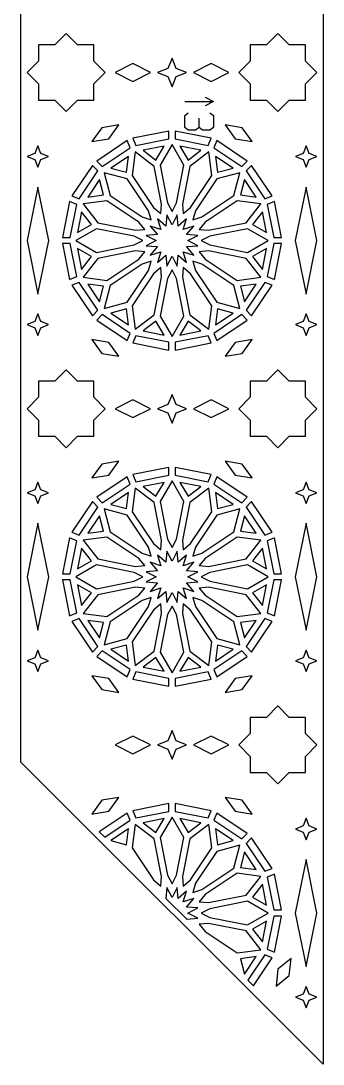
# Model space of a CAD drawing. Header units: millimetres. Extents: x 5 to 6335, y 27 to 2435.
# Drawn here: x 2645 to 3025, y 340 to 1653 of the extents above; entities that cross this region are included whole.
import ezdxf

# ---------------------------------------------------------------- set-up
doc = ezdxf.new("R2010")
doc.units = ezdxf.units.MM
doc.layers.add('CUT', color=1, linetype='CONTINUOUS')
doc.layers.add('ENGRAVE', color=5, linetype='CONTINUOUS')

msp = doc.modelspace()

# ---------------------------------------------------------------- linework, layer by layer
at = {"layer": 'CUT'}
for points in [[(3025.16, 2434.99), (3025.16, 339.734), (2645.01, 719.884), (2645.01, 2434.99)], [(2701.933, 1637.39), (2687.54, 1622.997), (2667.184, 1622.997), (2667.184, 1602.642), (2652.791, 1588.248), (2667.184, 1573.855), (2667.184, 1553.5), (2687.54, 1553.5), (2701.933, 1539.106), (2716.326, 1553.5), (2736.682, 1553.5), (2736.682, 1573.855), (2751.075, 1588.248), (2736.682, 1602.642), (2736.682, 1622.997), (2716.326, 1622.997)], [(2968.237, 1637.39), (2953.844, 1622.997), (2933.488, 1622.997), (2933.488, 1602.642), (2919.095, 1588.248), (2933.488, 1573.855), (2933.488, 1553.5), (2953.844, 1553.5), (2968.237, 1539.106), (2982.63, 1553.5), (3002.986, 1553.5), (3002.986, 1573.855), (3017.379, 1588.248), (3002.986, 1602.642), (3002.986, 1622.997), (2982.63, 1622.997)], [(2835.085, 1606.284), (2829.984, 1593.349), (2817.049, 1588.248), (2829.984, 1583.147), (2835.085, 1570.212), (2840.186, 1583.147), (2853.121, 1588.248), (2840.186, 1593.349)], [(2785.837, 1577.069), (2808.195, 1588.248), (2785.837, 1599.428), (2763.479, 1588.248)], [(2884.333, 1577.069), (2906.691, 1588.248), (2884.333, 1599.428), (2861.975, 1588.248)], [(2755.547, 1504.777), (2768.143, 1522.156), (2746.978, 1518.588), (2734.381, 1501.208)], [(2831.21, 1514.359), (2785.94, 1505.353), (2789.668, 1496.355), (2831.21, 1504.618)], [(2884.23, 1505.353), (2838.96, 1514.359), (2838.96, 1504.618), (2880.502, 1496.355)], [(2914.623, 1504.777), (2935.789, 1501.208), (2923.192, 1518.588), (2902.027, 1522.156)], [(2778.78, 1502.388), (2740.403, 1476.744), (2747.29, 1469.857), (2782.508, 1493.388)], [(2835.085, 1413.375), (2840.59, 1424.121), (2850.023, 1471.54), (2835.085, 1497.413), (2820.147, 1471.54), (2829.58, 1424.121)], [(2929.767, 1476.744), (2891.39, 1502.388), (2887.662, 1493.388), (2922.88, 1469.857)], [(2666.365, 1495.891), (2662.554, 1486.226), (2652.889, 1482.415), (2662.554, 1478.604), (2666.365, 1468.939), (2670.176, 1478.604), (2679.841, 1482.415), (2670.176, 1486.226)], [(2821.005, 1410.575), (2821.978, 1422.609), (2812.546, 1470.029), (2788.844, 1488.215), (2784.945, 1458.596), (2811.807, 1418.395)], [(2798.879, 1490.285), (2814.916, 1477.979), (2825.023, 1495.485)], [(2845.147, 1495.485), (2855.254, 1477.979), (2871.291, 1490.285)], [(2849.165, 1410.575), (2858.363, 1418.395), (2885.225, 1458.596), (2881.326, 1488.215), (2857.624, 1470.029), (2848.192, 1422.609)], [(3003.805, 1495.891), (2999.994, 1486.226), (2990.329, 1482.415), (2999.994, 1478.604), (3003.805, 1468.939), (3007.616, 1478.604), (3017.281, 1482.415), (3007.616, 1486.226)], [(2734.923, 1471.264), (2709.279, 1432.886), (2718.278, 1429.159), (2741.809, 1464.376)], [(2758.122, 1467.774), (2777.648, 1462.543), (2780.287, 1482.584)], [(2889.883, 1482.584), (2892.522, 1462.543), (2912.048, 1467.774)], [(2960.891, 1432.886), (2935.247, 1471.264), (2928.361, 1464.376), (2951.892, 1429.159)], [(2809.068, 1402.599), (2805.363, 1414.09), (2778.501, 1454.29), (2749.644, 1462.022), (2757.376, 1433.166), (2797.577, 1406.304)], [(2861.102, 1402.599), (2872.593, 1406.304), (2912.794, 1433.166), (2920.526, 1462.022), (2891.669, 1454.29), (2864.807, 1414.09)], [(2729.083, 1431.38), (2749.124, 1434.018), (2743.892, 1453.544)], [(2926.278, 1453.544), (2921.046, 1434.018), (2941.087, 1431.38)], [(2652.762, 1376.582), (2666.365, 1309.227), (2679.968, 1376.582), (2666.365, 1443.936)], [(2990.202, 1376.582), (3003.805, 1309.227), (3017.408, 1376.582), (3003.805, 1443.936)], [(2706.313, 1425.727), (2697.308, 1380.457), (2707.049, 1380.457), (2715.312, 1421.999)], [(2793.272, 1399.86), (2753.071, 1426.721), (2723.452, 1422.822), (2741.638, 1399.12), (2789.057, 1389.688), (2801.092, 1390.662)], [(2869.078, 1390.662), (2881.113, 1389.688), (2928.532, 1399.12), (2946.718, 1422.822), (2917.099, 1426.721), (2876.898, 1399.86)], [(2954.858, 1421.999), (2963.121, 1380.457), (2972.862, 1380.457), (2963.857, 1425.727)], [(2716.182, 1386.644), (2733.687, 1396.751), (2721.382, 1412.788)], [(2828.647, 1408.943), (2827.509, 1394.872), (2816.753, 1404.016), (2821.086, 1390.581), (2807.65, 1394.913), (2816.795, 1384.158), (2802.724, 1383.019), (2815.287, 1376.582), (2802.724, 1370.144), (2816.795, 1369.006), (2807.65, 1358.25), (2821.086, 1362.583), (2816.753, 1349.147), (2827.509, 1358.291), (2828.647, 1344.22), (2835.085, 1356.784), (2841.523, 1344.22), (2842.661, 1358.291), (2853.417, 1349.147), (2849.084, 1362.583), (2862.52, 1358.25), (2853.375, 1369.006), (2867.446, 1370.144), (2854.883, 1376.582), (2867.446, 1383.019), (2853.375, 1384.158), (2862.52, 1394.913), (2849.084, 1390.581), (2853.417, 1404.016), (2842.661, 1394.872), (2841.523, 1408.943), (2835.085, 1396.38)], [(2948.788, 1412.788), (2936.483, 1396.751), (2953.988, 1386.644)], [(2798.292, 1376.582), (2787.546, 1382.086), (2740.126, 1391.519), (2714.254, 1376.582), (2740.126, 1361.644), (2787.546, 1371.077)], [(2871.878, 1376.582), (2882.624, 1371.077), (2930.044, 1361.644), (2955.916, 1376.582), (2930.044, 1391.519), (2882.624, 1382.086)], [(2697.308, 1372.707), (2706.313, 1327.437), (2715.312, 1331.165), (2707.049, 1372.707)], [(2733.687, 1356.413), (2716.182, 1366.519), (2721.382, 1340.375)], [(2953.988, 1366.519), (2936.483, 1356.413), (2948.788, 1340.375)], [(2963.121, 1372.707), (2954.858, 1331.165), (2963.857, 1327.437), (2972.862, 1372.707)], [(2801.092, 1362.501), (2789.057, 1363.475), (2741.638, 1354.043), (2723.452, 1330.341), (2753.071, 1326.442), (2793.272, 1353.303)], [(2869.078, 1362.501), (2876.898, 1353.303), (2917.099, 1326.442), (2946.718, 1330.341), (2928.532, 1354.043), (2881.113, 1363.475)], [(2809.068, 1350.565), (2797.577, 1346.859), (2757.376, 1319.998), (2749.644, 1291.141), (2778.501, 1298.873), (2805.363, 1339.074)], [(2821.005, 1342.589), (2811.807, 1334.768), (2784.945, 1294.568), (2788.844, 1264.949), (2812.546, 1283.135), (2821.978, 1330.554)], [(2835.085, 1339.788), (2829.58, 1329.042), (2820.147, 1281.623), (2835.085, 1255.75), (2850.023, 1281.623), (2840.59, 1329.042)], [(2849.165, 1342.589), (2848.192, 1330.554), (2857.624, 1283.135), (2881.326, 1264.949), (2885.225, 1294.568), (2858.363, 1334.768)], [(2861.102, 1350.565), (2864.807, 1339.074), (2891.669, 1298.873), (2920.526, 1291.141), (2912.794, 1319.998), (2872.593, 1346.859)], [(2709.279, 1320.277), (2734.923, 1281.899), (2741.809, 1288.787), (2718.278, 1324.004)], [(2749.124, 1319.145), (2729.083, 1321.783), (2743.892, 1299.619)], [(2941.087, 1321.783), (2921.046, 1319.145), (2926.278, 1299.619)], [(2951.892, 1324.004), (2928.361, 1288.787), (2935.247, 1281.899), (2960.891, 1320.277)], [(2777.648, 1290.621), (2758.122, 1285.389), (2780.287, 1270.58)], [(2912.048, 1285.389), (2892.522, 1290.621), (2889.883, 1270.58)], [(2666.365, 1284.224), (2662.554, 1274.56), (2652.889, 1270.748), (2662.554, 1266.937), (2666.365, 1257.272), (2670.176, 1266.937), (2679.841, 1270.748), (2670.176, 1274.56)], [(2740.403, 1276.419), (2778.78, 1250.775), (2782.508, 1259.775), (2747.29, 1283.306)], [(2814.916, 1275.184), (2798.879, 1262.878), (2825.023, 1257.678)], [(2855.254, 1275.184), (2845.147, 1257.678), (2871.291, 1262.878)], [(2922.88, 1283.306), (2887.662, 1259.775), (2891.39, 1250.775), (2929.767, 1276.419)], [(3003.805, 1284.224), (2999.994, 1274.56), (2990.329, 1270.748), (2999.994, 1266.937), (3003.805, 1257.272), (3007.616, 1266.937), (3017.281, 1270.748), (3007.616, 1274.56)], [(2755.547, 1248.387), (2734.381, 1251.955), (2746.978, 1234.575), (2768.143, 1231.007)], [(2831.21, 1248.545), (2789.668, 1256.809), (2785.94, 1247.81), (2831.21, 1238.805)], [(2880.502, 1256.809), (2838.96, 1248.545), (2838.96, 1238.805), (2884.23, 1247.81)], [(2914.623, 1248.387), (2902.027, 1231.007), (2923.192, 1234.575), (2935.789, 1251.955)], [(2701.933, 1214.057), (2687.54, 1199.664), (2667.184, 1199.664), (2667.184, 1179.308), (2652.791, 1164.915), (2667.184, 1150.522), (2667.184, 1130.166), (2687.54, 1130.166), (2701.933, 1115.773), (2716.326, 1130.166), (2736.682, 1130.166), (2736.682, 1150.522), (2751.075, 1164.915), (2736.682, 1179.308), (2736.682, 1199.664), (2716.326, 1199.664)], [(2968.237, 1214.057), (2953.844, 1199.664), (2933.488, 1199.664), (2933.488, 1179.308), (2919.095, 1164.915), (2933.488, 1150.522), (2933.488, 1130.166), (2953.844, 1130.166), (2968.237, 1115.773), (2982.63, 1130.166), (3002.986, 1130.166), (3002.986, 1150.522), (3017.379, 1164.915), (3002.986, 1179.308), (3002.986, 1199.664), (2982.63, 1199.664)], [(2835.085, 1182.951), (2829.984, 1170.016), (2817.049, 1164.915), (2829.984, 1159.814), (2835.085, 1146.879), (2840.186, 1159.814), (2853.121, 1164.915), (2840.186, 1170.016)], [(2785.837, 1153.736), (2808.195, 1164.915), (2785.837, 1176.094), (2763.479, 1164.915)], [(2884.333, 1153.736), (2906.691, 1164.915), (2884.333, 1176.094), (2861.975, 1164.915)], [(2755.547, 1081.443), (2768.143, 1098.823), (2746.978, 1095.255), (2734.381, 1077.875)], [(2831.21, 1091.025), (2785.94, 1082.02), (2789.668, 1073.021), (2831.21, 1081.285)], [(2884.23, 1082.02), (2838.96, 1091.025), (2838.96, 1081.285), (2880.502, 1073.021)], [(2914.623, 1081.443), (2935.789, 1077.875), (2923.192, 1095.255), (2902.027, 1098.823)], [(2778.78, 1079.055), (2740.403, 1053.411), (2747.29, 1046.524), (2782.508, 1070.055)], [(2929.767, 1053.411), (2891.39, 1079.055), (2887.662, 1070.055), (2922.88, 1046.524)], [(2666.365, 1072.558), (2662.554, 1062.893), (2652.889, 1059.082), (2662.554, 1055.27), (2666.365, 1045.606), (2670.176, 1055.27), (2679.841, 1059.082), (2670.176, 1062.893)], [(2821.005, 987.241), (2821.978, 999.276), (2812.546, 1046.695), (2788.844, 1064.881), (2784.945, 1035.262), (2811.807, 995.062)], [(2798.879, 1066.952), (2814.916, 1054.646), (2825.023, 1072.152)], [(2835.085, 990.042), (2840.59, 1000.788), (2850.023, 1048.207), (2835.085, 1074.08), (2820.147, 1048.207), (2829.58, 1000.788)], [(2845.147, 1072.152), (2855.254, 1054.646), (2871.291, 1066.952)], [(2849.165, 987.241), (2858.363, 995.062), (2885.225, 1035.262), (2881.326, 1064.881), (2857.624, 1046.695), (2848.192, 999.276)], [(3003.805, 1072.558), (2999.994, 1062.893), (2990.329, 1059.082), (2999.994, 1055.27), (3003.805, 1045.606), (3007.616, 1055.27), (3017.281, 1059.082), (3007.616, 1062.893)], [(2758.122, 1044.441), (2777.648, 1039.209), (2780.287, 1059.25)], [(2889.883, 1059.25), (2892.522, 1039.209), (2912.048, 1044.441)], [(2734.923, 1047.931), (2709.279, 1009.553), (2718.278, 1005.826), (2741.809, 1041.043)], [(2809.068, 979.265), (2805.363, 990.756), (2778.501, 1030.957), (2749.644, 1038.689), (2757.376, 1009.832), (2797.577, 982.971)], [(2861.102, 979.265), (2872.593, 982.971), (2912.794, 1009.832), (2920.526, 1038.689), (2891.669, 1030.957), (2864.807, 990.756)], [(2960.891, 1009.553), (2935.247, 1047.931), (2928.361, 1041.043), (2951.892, 1005.826)], [(2729.083, 1008.047), (2749.124, 1010.685), (2743.892, 1030.211)], [(2926.278, 1030.211), (2921.046, 1010.685), (2941.087, 1008.047)], [(2652.762, 953.248), (2666.365, 885.894), (2679.968, 953.248), (2666.365, 1020.603)], [(2990.202, 953.248), (3003.805, 885.894), (3017.408, 953.248), (3003.805, 1020.603)], [(2706.313, 1002.393), (2697.308, 957.123), (2707.049, 957.123), (2715.312, 998.665)], [(2793.272, 976.527), (2753.071, 1003.388), (2723.452, 999.489), (2741.638, 975.787), (2789.057, 966.355), (2801.092, 967.329)], [(2869.078, 967.329), (2881.113, 966.355), (2928.532, 975.787), (2946.718, 999.489), (2917.099, 1003.388), (2876.898, 976.527)], [(2954.858, 998.665), (2963.121, 957.123), (2972.862, 957.123), (2963.857, 1002.393)], [(2716.182, 963.311), (2733.687, 973.417), (2721.382, 989.455)], [(2828.647, 985.61), (2827.509, 971.539), (2816.753, 980.683), (2821.086, 967.247), (2807.65, 971.58), (2816.795, 960.824), (2802.724, 959.686), (2815.287, 953.248), (2802.724, 946.811), (2816.795, 945.672), (2807.65, 934.917), (2821.086, 939.249), (2816.753, 925.814), (2827.509, 934.958), (2828.647, 920.887), (2835.085, 933.45), (2841.523, 920.887), (2842.661, 934.958), (2853.417, 925.814), (2849.084, 939.249), (2862.52, 934.917), (2853.375, 945.672), (2867.446, 946.811), (2854.883, 953.248), (2867.446, 959.686), (2853.375, 960.824), (2862.52, 971.58), (2849.084, 967.247), (2853.417, 980.683), (2842.661, 971.539), (2841.523, 985.61), (2835.085, 973.046)], [(2948.788, 989.455), (2936.483, 973.417), (2953.988, 963.311)], [(2798.292, 953.248), (2787.546, 958.753), (2740.126, 968.186), (2714.254, 953.248), (2740.126, 938.311), (2787.546, 947.744)], [(2871.878, 953.248), (2882.624, 947.744), (2930.044, 938.311), (2955.916, 953.248), (2930.044, 968.186), (2882.624, 958.753)], [(2697.308, 949.373), (2706.313, 904.103), (2715.312, 907.831), (2707.049, 949.373)], [(2963.121, 949.373), (2954.858, 907.831), (2963.857, 904.103), (2972.862, 949.373)], [(2733.687, 933.079), (2716.182, 943.186), (2721.382, 917.042)], [(2801.092, 939.168), (2789.057, 940.142), (2741.638, 930.71), (2723.452, 907.008), (2753.071, 903.109), (2793.272, 929.97)], [(2869.078, 939.168), (2876.898, 929.97), (2917.099, 903.109), (2946.718, 907.008), (2928.532, 930.71), (2881.113, 940.142)], [(2953.988, 943.186), (2936.483, 933.079), (2948.788, 917.042)], [(2809.068, 927.231), (2797.577, 923.526), (2757.376, 896.664), (2749.644, 867.808), (2778.501, 875.54), (2805.363, 915.74)], [(2861.102, 927.231), (2864.807, 915.74), (2891.669, 875.54), (2920.526, 867.808), (2912.794, 896.664), (2872.593, 923.526)], [(2821.005, 919.255), (2811.807, 911.435), (2784.945, 871.234), (2788.844, 841.615), (2812.546, 859.801), (2821.978, 907.221)], [(2835.085, 916.455), (2829.58, 905.709), (2820.147, 858.29), (2835.085, 832.417), (2850.023, 858.29), (2840.59, 905.709)], [(2849.165, 919.255), (2848.192, 907.221), (2857.624, 859.801), (2881.326, 841.615), (2885.225, 871.234), (2858.363, 911.435)], [(2709.279, 896.944), (2734.923, 858.566), (2741.809, 865.454), (2718.278, 900.671)], [(2749.124, 895.812), (2729.083, 898.45), (2743.892, 876.286)], [(2941.087, 898.45), (2921.046, 895.812), (2926.278, 876.286)], [(2951.892, 900.671), (2928.361, 865.454), (2935.247, 858.566), (2960.891, 896.944)], [(2777.648, 867.287), (2758.122, 862.056), (2780.287, 847.246)], [(2912.048, 862.056), (2892.522, 867.287), (2889.883, 847.246)], [(2666.365, 860.891), (2662.554, 851.226), (2652.889, 847.415), (2662.554, 843.604), (2666.365, 833.939), (2670.176, 843.604), (2679.841, 847.415), (2670.176, 851.226)], [(2740.403, 853.086), (2778.78, 827.442), (2782.508, 836.442), (2747.29, 859.973)], [(2922.88, 859.973), (2887.662, 836.442), (2891.39, 827.442), (2929.767, 853.086)], [(3003.805, 860.891), (2999.994, 851.226), (2990.329, 847.415), (2999.994, 843.604), (3003.805, 833.939), (3007.616, 843.604), (3017.281, 847.415), (3007.616, 851.226)], [(2814.916, 851.851), (2798.879, 839.545), (2825.023, 834.345)], [(2855.254, 851.851), (2845.147, 834.345), (2871.291, 839.545)], [(2755.547, 825.053), (2734.381, 828.622), (2746.978, 811.242), (2768.143, 807.674)], [(2831.21, 825.212), (2789.668, 833.475), (2785.94, 824.477), (2831.21, 815.471)], [(2880.502, 833.475), (2838.96, 825.212), (2838.96, 815.471), (2884.23, 824.477)], [(2914.623, 825.053), (2902.027, 807.674), (2923.192, 811.242), (2935.789, 828.622)], [(2968.237, 790.724), (2953.844, 776.33), (2933.488, 776.33), (2933.488, 755.975), (2919.095, 741.582), (2933.488, 727.188), (2933.488, 706.833), (2953.844, 706.833), (2968.237, 692.44), (2982.63, 706.833), (3002.986, 706.833), (3002.986, 727.188), (3017.379, 741.582), (3002.986, 755.975), (3002.986, 776.33), (2982.63, 776.33)], [(2785.837, 730.402), (2808.195, 741.582), (2785.837, 752.761), (2763.479, 741.582)], [(2835.085, 759.618), (2829.984, 746.683), (2817.049, 741.582), (2829.984, 736.481), (2835.085, 723.546), (2840.186, 736.481), (2853.121, 741.582), (2840.186, 746.683)], [(2884.333, 730.402), (2906.691, 741.582), (2884.333, 752.761), (2861.975, 741.582)], [(2755.547, 658.11), (2768.143, 675.49), (2746.978, 671.921), (2734.381, 654.542)], [(2914.623, 658.11), (2935.789, 654.542), (2923.192, 671.921), (2902.027, 675.49)], [(2831.21, 667.692), (2785.94, 658.687), (2789.668, 649.688), (2831.21, 657.951)], [(2884.23, 658.687), (2838.96, 667.692), (2838.96, 657.951), (2880.502, 649.688)], [(2750.512, 625.343), (2782.508, 646.722), (2778.78, 655.721), (2743.624, 632.23)], [(2798.879, 643.618), (2814.916, 631.313), (2825.023, 648.818)], [(2835.085, 566.708), (2840.59, 577.454), (2850.023, 624.874), (2835.085, 650.746), (2820.147, 624.874), (2829.58, 577.454)], [(2845.147, 648.818), (2855.254, 631.313), (2871.291, 643.618)], [(2929.767, 630.077), (2891.39, 655.721), (2887.662, 646.722), (2922.88, 623.191)], [(3003.805, 649.224), (2999.994, 639.56), (2990.329, 635.748), (2999.994, 631.937), (3003.805, 622.272), (3007.616, 631.937), (3017.281, 635.748), (3007.616, 639.56)], [(2758.122, 621.108), (2777.648, 615.876), (2780.287, 635.917)], [(2821.005, 563.908), (2821.978, 575.943), (2812.546, 623.362), (2788.844, 641.548), (2784.945, 611.929), (2811.807, 571.728)], [(2849.165, 563.908), (2858.363, 571.728), (2885.225, 611.929), (2881.326, 641.548), (2857.624, 623.362), (2848.192, 575.943)], [(2889.883, 635.917), (2892.522, 615.876), (2912.048, 621.108)], [(2960.891, 586.22), (2935.247, 624.597), (2928.361, 617.71), (2951.892, 582.492)], [(2861.102, 555.932), (2872.593, 559.637), (2912.794, 586.499), (2920.526, 615.356), (2891.669, 607.624), (2864.807, 567.423)], [(2926.278, 606.878), (2921.046, 587.352), (2941.087, 584.713)], [(2990.202, 529.915), (3003.805, 462.561), (3017.408, 529.915), (3003.805, 597.269)], [(2869.078, 543.995), (2881.113, 543.022), (2928.532, 552.454), (2946.718, 576.156), (2917.099, 580.055), (2876.898, 553.193)], [(2954.858, 575.332), (2963.121, 533.79), (2972.862, 533.79), (2963.857, 579.06)], [(2948.788, 566.121), (2936.483, 550.084), (2953.988, 539.977)], [(2853.556, 522.354), (2867.446, 523.477), (2854.883, 529.915), (2867.446, 536.353), (2853.375, 537.491), (2862.52, 548.247), (2849.084, 543.914), (2853.417, 557.35), (2842.661, 548.205), (2841.523, 562.276), (2835.085, 549.713), (2828.647, 562.276), (2827.524, 548.386)], [(2871.878, 529.915), (2882.624, 524.41), (2930.044, 514.977), (2955.916, 529.915), (2930.044, 544.853), (2882.624, 535.42)], [(2963.121, 526.04), (2954.858, 484.498), (2963.857, 480.77), (2972.862, 526.04)], [(2869.078, 515.835), (2876.898, 506.637), (2917.099, 479.775), (2946.718, 483.674), (2928.532, 507.376), (2881.113, 516.808)], [(2953.988, 519.853), (2936.483, 509.746), (2948.788, 493.709)], [(2941.087, 475.117), (2921.046, 472.478), (2926.278, 452.952)], [(2937.4, 438.454), (2960.891, 473.61), (2951.892, 477.338), (2930.513, 445.342)], [(2968.291, 459.088), (2966.14, 437.732), (2982.642, 451.457), (2984.793, 472.813)], [(3003.805, 437.558), (2999.994, 427.893), (2990.329, 424.082), (2999.994, 420.27), (3003.805, 410.606), (3007.616, 420.27), (3017.281, 424.082), (3007.616, 427.893)]]:
    msp.add_lwpolyline(points, close=True, dxfattribs=at)
at = {"layer": 'ENGRAVE'}
msp.add_line((2851.085, 1551.715), (2887.085, 1551.715), dxfattribs=at)
for points in [[(2877.005, 1557.115), (2887.085, 1551.715), (2877.005, 1546.315)], [(2869.085, 1518.955), (2864.765, 1515.715), (2855.405, 1515.715), (2851.085, 1518.955), (2851.085, 1534.075), (2855.405, 1537.315)], [(2882.765, 1537.315), (2887.085, 1534.075), (2887.085, 1518.955), (2882.765, 1515.715), (2873.405, 1515.715), (2869.085, 1518.955), (2869.085, 1530.835)]]:
    msp.add_lwpolyline(points, dxfattribs=at)

doc.saveas('drawing.dxf')
